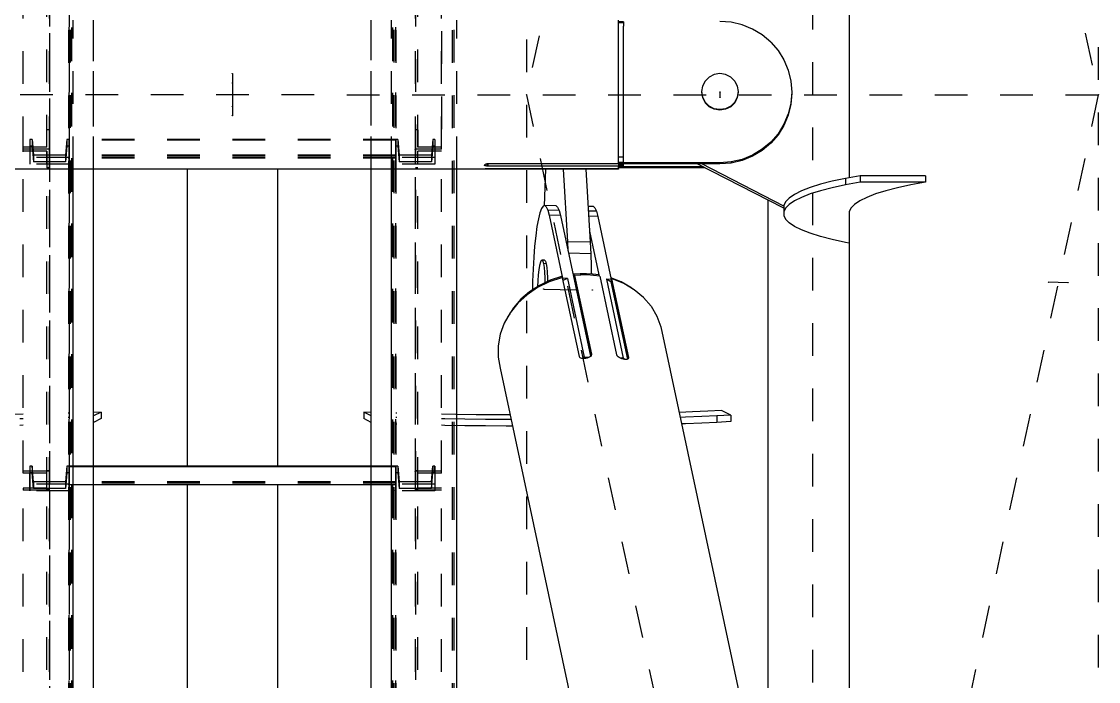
# Model space of a CAD drawing. Header units: millimetres. Extents: x 149919 to 150445, y 136651 to 136866.
# Drawn here: x 150262.218 to 150265.514, y 136814.178 to 136816.199 of the extents above; entities that cross this region are included whole.
import ezdxf

# ---------------------------------------------------------------- set-up
doc = ezdxf.new("R2010")
doc.units = ezdxf.units.MM
doc.header["$LTSCALE"] = 0.25
for name, pattern in [('CENTER', [50.8, 31.75, -6.35, 6.35, -6.35]), ('XKITLINE00', [0]), ('XKITLINE02', [4, 2, -2]), ('XKITLINE03', [6, 3, -1, 1, -1])]:
    doc.linetypes.add(name, pattern=pattern)

# ---------------------------------------------------------------- blocks, each defined once
blk = doc.blocks.new('çatıı')
at = {"color": 8, "linetype": 'CENTER'}
for p, q in [((12370, 17654.86), (12370, 16010.75)), ((12370, 17380.27), (12195, 16560.27)), ((12282.5, 16970.27), (12282.5, 16150.27)), ((12282.5, 16970.27), (12370, 16560.27)), ((12195, 16877.2), (12195, 15209.12)), ((12105, 16566.71), (12105, 16556.72)), ((12105, 16563.83), (12105, 16553.84)), ((11840, 16560.28), (12370, 16560.27)), ((12195, 16560.27), (12370, 15740.27)), ((12254.2, 16561.06), (12254.2, 16559.49)), ((12370, 16560.27), (12282.5, 16150.27)), ((12360.7, 16502.7), (12354.75, 16502.83)), ((12200.29, 16500.77), (12215.16, 16500.44))]:
    blk.add_line(p, q, dxfattribs=at)
at = {"color": 1, "linetype": 'XKITLINE03'}
for p, q in [((12049.01, 17151.1), (12049.01, 16086.72)), ((12055.02, 17151.06), (12054.99, 16090.89)), ((12154.99, 16090.89), (12154.99, 17151.06)), ((12160.99, 17151.1), (12160.99, 16086.72)), ((12049.01, 16639.12), (12049.01, 16543.56)), ((12160.99, 16543.56), (12160.99, 16639.12)), ((12049.01, 16543.56), (12049.01, 16444.97)), ((12160.99, 16444.97), (12160.99, 16543.56)), ((12055.01, 16538.99), (12055.01, 16541.03)), ((12154.99, 16540.81), (12055.01, 16540.81)), ((12154.99, 16541.03), (12154.99, 16538.99)), ((12055.01, 16439.01), (12055.01, 16441.04)), ((12154.99, 16440.83), (12055.01, 16440.83)), ((12154.99, 16441.04), (12154.99, 16439.01)), ((12049.01, 16439.16), (12049.01, 16343.59)), ((12160.99, 16343.59), (12160.99, 16439.16))]:
    blk.add_line(p, q, dxfattribs=at)
at = {"color": 116, "linetype": 'XKITLINE02', "true_color": 0x136734}
for p, q in [((12054.93, 16090.06), (12054.93, 17150.18)), ((12054.99, 16090.89), (12055.02, 17151.06)), ((12055, 16090.52), (12055.03, 17150.7)), ((12055.46, 16090.12), (12055.46, 17150.24)), ((12055.84, 16090.86), (12055.87, 17151.04)), ((12055.85, 16090.55), (12055.88, 17150.73)), ((12062.49, 16090.89), (12062.52, 17151.06)), ((12062.49, 16090.87), (12062.52, 17150.72)), ((12062.5, 16090.54), (12062.53, 17150.72)), ((12147.49, 16090.87), (12147.49, 17150.72)), ((12154.14, 16090.86), (12154.14, 17151.04)), ((12154.14, 16090.55), (12154.14, 17150.72)), ((12154.54, 16090.12), (12154.54, 17150.24)), ((12154.99, 16090.89), (12154.99, 17151.06)), ((12154.99, 16090.52), (12154.99, 17150.7)), ((12155.07, 16090.06), (12155.07, 17150.18)), ((12172.31, 16090.06), (12172.31, 17150.18)), ((12172.84, 16090.12), (12172.84, 17150.24)), ((12048.21, 16544.15), (12048.21, 16645.03)), ((12049.01, 16543.56), (12049.01, 16645.03)), ((12160.99, 16543.56), (12160.99, 16645.03)), ((12161.79, 16544.15), (12161.79, 16645.03)), ((12041.01, 16543.56), (12041.01, 16639.71)), ((12168.99, 16543.56), (12168.99, 16639.71)), ((12168.99, 16639.71), (12168.99, 16544.15)), ((12056.31, 16537.43), (12056.31, 16583.12)), ((12062.51, 16537.43), (12062.51, 16583.12)), ((12147.49, 16537.43), (12147.49, 16583.12)), ((12153.69, 16537.43), (12153.69, 16583.12)), ((12173.69, 16537.43), (12173.69, 16583.12)), ((12049.01, 16549.46), (12048.21, 16549.46)), ((12161.79, 16549.46), (12160.99, 16549.46)), ((12161.79, 16549.46), (12161.79, 16544.15)), ((12043.01, 16546.53), (12043.01, 16544.49)), ((12043.69, 16546.53), (12043.01, 16546.53)), ((12043.01, 16546.53), (12043.01, 16541.03)), ((12043.69, 16546.53), (12043.69, 16544.49)), ((12043.69, 16546.53), (12044.08, 16541.73)), ((12054.33, 16546.53), (12053.95, 16541.73)), ((12054.33, 16546.53), (12054.33, 16544.49)), ((12055.01, 16546.53), (12054.33, 16546.53)), ((12154.99, 16546.53), (12055.01, 16546.53)), ((12055.01, 16540.81), (12055.01, 16546.53)), ((12055.01, 16546.53), (12055.01, 16544.49)), ((12055.01, 16546.53), (12055.01, 16541.03)), ((12154.99, 16546.51), (12055.01, 16546.51)), ((12154.99, 16546.32), (12055.01, 16546.32)), ((12154.99, 16546.31), (12055.01, 16546.31)), ((12154.99, 16540.81), (12154.99, 16546.53)), ((12154.99, 16546.53), (12154.99, 16541.03)), ((12155.67, 16546.53), (12154.99, 16546.53)), ((12154.99, 16546.53), (12154.99, 16544.49)), ((12155.67, 16546.53), (12156.06, 16541.73)), ((12155.67, 16546.53), (12155.67, 16544.49)), ((12166.31, 16546.53), (12165.93, 16541.73)), ((12166.99, 16546.53), (12166.31, 16546.53)), ((12166.31, 16546.53), (12166.31, 16544.49)), ((12166.99, 16546.53), (12166.99, 16541.03)), ((12166.99, 16546.53), (12166.99, 16544.49)), ((12048.21, 16544.15), (12041.01, 16544.15)), ((12041.01, 16542.8), (12041.01, 16543.56)), ((12049.01, 16543.56), (12041.01, 16543.56)), ((12049.01, 16543.56), (12041.01, 16543.56)), ((12048.21, 16542.99), (12041.01, 16542.99)), ((12041.01, 16444.4), (12041.01, 16542.99)), ((12043.69, 16544.49), (12043.01, 16544.49)), ((12043.01, 16544.49), (12043.01, 16538.99)), ((12043.69, 16544.49), (12044.08, 16539.69)), ((12044.08, 16541.73), (12044.08, 16539.69)), ((12053.95, 16541.73), (12044.08, 16541.73)), ((12048.21, 16542.99), (12048.21, 16537.84)), ((12048.21, 16439.24), (12048.21, 16542.99)), ((12049.01, 16537.84), (12049.01, 16543.56)), ((12049.01, 16439.24), (12049.01, 16542.8)), ((12054.33, 16544.49), (12053.95, 16539.69)), ((12053.95, 16541.73), (12053.95, 16539.69)), ((12055.01, 16544.49), (12054.33, 16544.49)), ((12055.01, 16544.49), (12055.01, 16538.99)), ((12154.99, 16541.71), (12055.01, 16541.71)), ((12154.99, 16541.53), (12055.01, 16541.53)), ((12154.99, 16544.49), (12154.99, 16538.99)), ((12155.67, 16544.49), (12154.99, 16544.49)), ((12155.67, 16544.49), (12156.06, 16539.69)), ((12165.93, 16541.73), (12156.06, 16541.73)), ((12156.06, 16541.73), (12156.06, 16539.69)), ((12160.99, 16439.24), (12160.99, 16543.56)), ((12168.99, 16543.56), (12160.99, 16543.56)), ((12168.99, 16543.56), (12160.99, 16543.56)), ((12168.99, 16544.15), (12161.79, 16544.15)), ((12161.79, 16439.24), (12161.79, 16542.99)), ((12168.99, 16542.99), (12161.79, 16542.99)), ((12166.31, 16544.49), (12165.93, 16539.69)), ((12165.93, 16541.73), (12165.93, 16539.69)), ((12166.99, 16544.49), (12166.31, 16544.49)), ((12166.99, 16544.49), (12166.99, 16538.99)), ((12168.99, 16444.4), (12168.99, 16543.56)), ((12043.01, 16541.03), (12043.01, 16538.99)), ((12055.01, 16541.03), (12043.01, 16541.03)), ((12055.01, 16538.99), (12043.01, 16538.99)), ((12053.95, 16539.69), (12044.08, 16539.69)), ((12154.99, 16541.03), (12055.01, 16541.03)), ((12055.01, 16541.03), (12055.01, 16538.99)), ((12154.99, 16540.81), (12055.01, 16540.81)), ((12166.99, 16541.03), (12154.99, 16541.03)), ((12154.99, 16541.03), (12154.99, 16538.99)), ((12166.99, 16538.99), (12154.99, 16538.99)), ((12165.93, 16539.69), (12156.06, 16539.69)), ((12166.99, 16541.03), (12166.99, 16538.99)), ((12049.01, 16537.84), (12048.21, 16537.84)), ((12161.79, 16537.84), (12160.99, 16537.84)), ((12043.01, 16446.54), (12043.01, 16444.5)), ((12043.69, 16446.54), (12043.01, 16446.54)), ((12043.01, 16446.54), (12043.01, 16441.04)), ((12043.69, 16446.54), (12043.69, 16444.5)), ((12044.08, 16441.74), (12043.69, 16446.54)), ((12054.33, 16446.54), (12053.95, 16441.74)), ((12054.33, 16446.54), (12054.33, 16444.5)), ((12055.01, 16446.54), (12054.33, 16446.54)), ((12062.51, 16446.54), (12055.01, 16446.54)), ((12055.01, 16440.83), (12055.01, 16446.54)), ((12055.01, 16446.54), (12055.01, 16444.5)), ((12055.01, 16446.54), (12055.01, 16441.04)), ((12062.51, 16446.53), (12055.01, 16446.53)), ((12062.51, 16446.34), (12055.01, 16446.34)), ((12062.51, 16446.33), (12055.01, 16446.33)), ((12154.99, 16446.54), (12147.49, 16446.54)), ((12154.99, 16446.53), (12147.49, 16446.53)), ((12154.99, 16446.34), (12147.49, 16446.34)), ((12154.99, 16446.33), (12147.49, 16446.33)), ((12154.99, 16440.83), (12154.99, 16446.54)), ((12154.99, 16446.54), (12154.99, 16441.04)), ((12155.67, 16446.54), (12154.99, 16446.54)), ((12154.99, 16446.54), (12154.99, 16444.5)), ((12155.67, 16446.54), (12156.06, 16441.74)), ((12155.67, 16446.54), (12155.67, 16444.5)), ((12165.93, 16441.74), (12166.31, 16446.54)), ((12166.99, 16446.54), (12166.31, 16446.54)), ((12166.31, 16446.54), (12166.31, 16444.5)), ((12166.99, 16446.54), (12166.99, 16441.04)), ((12166.99, 16444.4), (12166.99, 16446.54)), ((12049.01, 16444.97), (12041.01, 16444.97)), ((12048.21, 16444.4), (12041.01, 16444.4)), ((12043.69, 16444.5), (12043.01, 16444.5)), ((12043.01, 16439.01), (12043.01, 16444.5)), ((12044.08, 16439.71), (12043.69, 16444.5)), ((12049.01, 16445.06), (12048.21, 16445.06)), ((12048.21, 16439.75), (12048.21, 16445.06)), ((12048.21, 16344.18), (12048.21, 16445.06)), ((12049.01, 16439.16), (12049.01, 16445.06)), ((12049.01, 16343.59), (12049.01, 16445.06)), ((12054.33, 16444.5), (12053.95, 16439.71)), ((12055.01, 16444.5), (12054.33, 16444.5)), ((12055.01, 16444.5), (12055.01, 16439.01)), ((12154.99, 16444.5), (12154.99, 16439.01)), ((12155.67, 16444.5), (12154.99, 16444.5)), ((12155.67, 16444.5), (12156.06, 16439.71)), ((12160.99, 16343.59), (12160.99, 16445.06)), ((12161.79, 16445.06), (12160.99, 16445.06)), ((12168.99, 16444.97), (12160.99, 16444.97)), ((12161.79, 16344.18), (12161.79, 16445.06)), ((12168.99, 16444.4), (12161.79, 16444.4)), ((12165.93, 16439.71), (12166.31, 16444.5)), ((12166.99, 16444.5), (12166.31, 16444.5)), ((12166.99, 16444.4), (12166.99, 16439.01)), ((12048.21, 16439.75), (12041.01, 16439.75)), ((12041.01, 16439.75), (12041.01, 16439.16)), ((12041.01, 16343.59), (12041.01, 16439.75)), ((12043.01, 16441.04), (12043.01, 16439.01)), ((12055.01, 16441.04), (12043.01, 16441.04)), ((12044.08, 16441.74), (12044.08, 16439.71)), ((12053.95, 16441.74), (12044.08, 16441.74)), ((12053.95, 16439.71), (12044.08, 16439.71)), ((12053.95, 16441.74), (12053.95, 16439.71)), ((12154.99, 16441.72), (12055.01, 16441.72)), ((12154.99, 16441.55), (12055.01, 16441.55)), ((12154.99, 16441.04), (12055.01, 16441.04)), ((12055.01, 16441.04), (12055.01, 16439.01)), ((12062.51, 16440.83), (12055.01, 16440.83)), ((12154.99, 16440.83), (12147.49, 16440.83)), ((12166.99, 16441.04), (12154.99, 16441.04)), ((12154.99, 16441.04), (12154.99, 16439.01)), ((12165.93, 16441.74), (12156.06, 16441.74)), ((12156.06, 16441.74), (12156.06, 16439.71)), ((12165.93, 16439.71), (12156.06, 16439.71)), ((12168.99, 16439.75), (12161.79, 16439.75)), ((12165.93, 16441.74), (12165.93, 16439.71)), ((12166.99, 16441.04), (12166.99, 16439.01)), ((12168.99, 16343.59), (12168.99, 16439.75)), ((12049.01, 16439.16), (12041.01, 16439.16)), ((12055.01, 16439.01), (12043.01, 16439.01)), ((12049.01, 16439.24), (12048.21, 16439.24)), ((12166.99, 16439.01), (12154.99, 16439.01)), ((12161.79, 16439.24), (12160.99, 16439.24)), ((12168.99, 16439.16), (12160.99, 16439.16))]:
    blk.add_line(p, q, dxfattribs=at)
at = {"color": 8, "linetype": 'XKITLINE00'}
for p, q in [((12293.8, 16590.16), (12293.8, 16534.85)), ((12223.2, 16574.99), (12223.2, 16583.07)), ((12224.7, 16582.61), (12223.2, 16582.61)), ((12224.7, 16582.22), (12223.2, 16582.22)), ((12224.7, 16582.61), (12224.7, 16582.22)), ((12224.7, 16582.22), (12224.7, 16581.26)), ((12224.7, 16539.55), (12224.7, 16581.26)), ((12257.64, 16582.46), (12254.2, 16582.72)), ((12260.99, 16581.66), (12257.64, 16582.46)), ((12264.18, 16580.36), (12260.99, 16581.66)), ((12267.13, 16578.59), (12264.18, 16580.36)), ((12269.75, 16576.38), (12267.13, 16578.59)), ((12223.2, 16539.09), (12223.2, 16574.99)), ((12269.75, 16576.38), (12271.99, 16573.79)), ((12271.99, 16573.79), (12273.8, 16570.9)), ((12273.8, 16570.9), (12275.12, 16567.76)), ((12250.9, 16565.66), (12249.66, 16564.44)), ((12252.46, 16566.45), (12250.9, 16565.66)), ((12254.2, 16566.72), (12252.46, 16566.45)), ((12255.93, 16566.45), (12254.2, 16566.72)), ((12257.49, 16565.66), (12255.93, 16566.45)), ((12258.73, 16564.44), (12257.49, 16565.66)), ((12275.12, 16567.76), (12275.92, 16564.45)), ((12248.87, 16562.91), (12248.6, 16561.2)), ((12249.66, 16564.44), (12248.87, 16562.91)), ((12258.73, 16564.44), (12259.52, 16562.91)), ((12259.52, 16562.91), (12259.8, 16561.2)), ((12275.92, 16564.45), (12276.2, 16561.06)), ((12248.6, 16561.2), (12248.6, 16561.06)), ((12248.6, 16561.2), (12248.87, 16559.5)), ((12248.6, 16561.06), (12248.87, 16559.36)), ((12248.87, 16559.5), (12249.66, 16557.96)), ((12248.87, 16559.36), (12249.66, 16557.82)), ((12250.9, 16556.74), (12249.66, 16557.96)), ((12258.73, 16557.96), (12257.49, 16556.74)), ((12259.52, 16559.5), (12258.73, 16557.96)), ((12259.52, 16559.36), (12258.73, 16557.82)), ((12259.8, 16561.2), (12259.52, 16559.5)), ((12259.8, 16561.06), (12259.52, 16559.36)), ((12259.8, 16561.2), (12259.8, 16561.06)), ((12276.2, 16561.06), (12275.92, 16557.68)), ((12276.2, 16560.71), (12275.92, 16557.33)), ((12276.2, 16561.06), (12276.2, 16560.71)), ((12250.9, 16556.6), (12249.66, 16557.82)), ((12252.46, 16555.96), (12250.9, 16556.74)), ((12252.46, 16555.82), (12250.9, 16556.6)), ((12254.2, 16555.69), (12252.46, 16555.96)), ((12254.2, 16555.55), (12252.46, 16555.82)), ((12255.93, 16555.96), (12254.2, 16555.69)), ((12255.93, 16555.82), (12254.2, 16555.55)), ((12254.2, 16555.69), (12254.2, 16555.55)), ((12257.49, 16556.74), (12255.93, 16555.96)), ((12257.49, 16556.6), (12255.93, 16555.82)), ((12258.73, 16557.82), (12257.49, 16556.6)), ((12275.92, 16557.68), (12275.12, 16554.37)), ((12275.92, 16557.33), (12275.12, 16554.02)), ((12275.12, 16554.37), (12273.8, 16551.23)), ((12275.12, 16554.02), (12273.8, 16550.88)), ((12271.99, 16548.33), (12269.75, 16545.75)), ((12273.8, 16551.23), (12271.99, 16548.33)), ((12273.8, 16550.88), (12271.99, 16547.98)), ((12269.75, 16545.75), (12267.13, 16543.54)), ((12269.75, 16545.4), (12267.13, 16543.19)), ((12271.99, 16547.98), (12269.75, 16545.4)), ((12264.18, 16541.77), (12260.99, 16540.47)), ((12267.13, 16543.54), (12264.18, 16541.77)), ((12267.13, 16543.19), (12264.18, 16541.42)), ((12182.19, 16538.82), (12182.11, 16538.74)), ((12182.11, 16538.74), (12182.11, 16538.65)), ((12182.19, 16538.57), (12182.11, 16538.65)), ((12182.36, 16538.93), (12182.19, 16538.82)), ((12182.36, 16538.51), (12182.19, 16538.57)), ((12182.6, 16539.02), (12182.36, 16538.93)), ((12182.6, 16538.45), (12182.36, 16538.51)), ((12182.89, 16539.07), (12182.6, 16539.02)), ((12182.89, 16538.42), (12182.6, 16538.45)), ((12183.2, 16539.09), (12182.89, 16539.07)), ((12182.89, 16539.07), (12182.89, 16538.42)), ((12183.2, 16538.41), (12182.89, 16538.42)), ((12223.2, 16539.09), (12183.2, 16539.09)), ((12183.2, 16539.09), (12183.2, 16539.05)), ((12254.2, 16539.05), (12183.2, 16539.05)), ((12183.2, 16539.04), (12183.2, 16538.41)), ((12223.2, 16538.41), (12183.2, 16538.41)), ((12224.7, 16541.15), (12223.2, 16541.15)), ((12224.7, 16539.55), (12223.2, 16539.55)), ((12254.2, 16539.41), (12223.2, 16539.41)), ((12223.2, 16539.04), (12223.2, 16538.41)), ((12223.2, 16539.04), (12223.2, 16538.82)), ((12224.7, 16538.82), (12223.2, 16538.82)), ((12224.7, 16538.51), (12223.2, 16538.51)), ((12223.2, 16537.56), (12223.2, 16538.41)), ((12224.7, 16537.98), (12224.7, 16539.04)), ((12248.98, 16538.18), (12224.7, 16538.18)), ((12273.76, 16525.48), (12247.27, 16539.05)), ((12273.76, 16526.18), (12248.64, 16539.05)), ((12257.64, 16539.67), (12254.2, 16539.41)), ((12254.2, 16539.41), (12254.2, 16539.05)), ((12257.64, 16539.32), (12254.2, 16539.05)), ((12260.99, 16540.47), (12257.64, 16539.67)), ((12260.99, 16540.11), (12257.64, 16539.32)), ((12257.64, 16539.67), (12257.64, 16539.32)), ((12264.18, 16541.42), (12260.99, 16540.11)), ((12182.19, 16537.43), (12027.8, 16537.43)), ((12091.2, 16537.43), (12091.2, 16446.54)), ((12118.8, 16537.43), (12118.8, 16446.54)), ((12182.19, 16537.51), (12182.11, 16537.48)), ((12182.11, 16537.48), (12182.11, 16537.45)), ((12182.19, 16537.43), (12182.11, 16537.45)), ((12182.36, 16537.53), (12182.19, 16537.51)), ((12182.36, 16537.45), (12182.19, 16537.43)), ((12182.6, 16537.55), (12182.36, 16537.53)), ((12182.6, 16537.47), (12182.36, 16537.45)), ((12182.89, 16537.56), (12182.6, 16537.55)), ((12182.89, 16537.48), (12182.6, 16537.47)), ((12182.89, 16537.56), (12182.89, 16537.48)), ((12183.2, 16537.56), (12182.89, 16537.56)), ((12183.2, 16537.48), (12182.89, 16537.48)), ((12183.2, 16537.56), (12183.2, 16537.48)), ((12223.2, 16537.56), (12183.2, 16537.56)), ((12223.2, 16537.48), (12183.2, 16537.48)), ((12200.78, 16537.48), (12200.46, 16526.28)), ((12206.23, 16537.48), (12207.57, 16515.24)), ((12213.16, 16537.48), (12214.51, 16515.08)), ((12224.7, 16538.09), (12223.2, 16538.09)), ((12224.7, 16537.98), (12223.2, 16537.98)), ((12249.67, 16537.83), (12223.2, 16537.83)), ((12223.2, 16537.56), (12223.2, 16537.48)), ((12297.11, 16535.46), (12292.65, 16534.64)), ((12297.11, 16535.46), (12297.11, 16533.49)), ((12317.11, 16535.46), (12297.11, 16535.46)), ((12317.11, 16535.46), (12317.11, 16533.49)), ((12281.83, 16531.83), (12279.18, 16530.8)), ((12284.98, 16532.82), (12281.83, 16531.83)), ((12288.59, 16533.76), (12284.98, 16532.82)), ((12288.59, 16531.79), (12284.98, 16530.85)), ((12292.65, 16534.64), (12288.59, 16533.76)), ((12292.65, 16532.67), (12288.59, 16531.79)), ((12292.65, 16534.64), (12292.65, 16532.67)), ((12297.11, 16533.49), (12292.65, 16532.67)), ((12317.11, 16533.49), (12297.11, 16533.49)), ((12308.59, 16531.79), (12304.98, 16530.85)), ((12312.65, 16532.67), (12308.59, 16531.79)), ((12317.11, 16533.49), (12312.65, 16532.67)), ((12275.4, 16528.63), (12274.31, 16527.51)), ((12277.03, 16529.73), (12275.4, 16528.63)), ((12279.18, 16530.8), (12277.03, 16529.73)), ((12279.18, 16528.83), (12277.03, 16527.76)), ((12281.83, 16529.86), (12279.18, 16528.83)), ((12284.98, 16530.85), (12281.83, 16529.86)), ((12299.18, 16528.83), (12297.03, 16527.76)), ((12301.83, 16529.86), (12299.18, 16528.83)), ((12304.98, 16530.85), (12301.83, 16529.86)), ((12199.6, 16525.4), (12199.11, 16524.07)), ((12200.09, 16526.15), (12199.6, 16525.4)), ((12200.59, 16526.33), (12200.09, 16526.15)), ((12204.06, 16526.25), (12200.59, 16526.33)), ((12201.06, 16525.91), (12200.59, 16526.33)), ((12201.06, 16525.91), (12201.51, 16524.91)), ((12204.53, 16525.83), (12204.06, 16526.25)), ((12204.53, 16525.83), (12204.98, 16524.83)), ((12215.46, 16525.99), (12213.85, 16526.03)), ((12215.93, 16525.58), (12215.46, 16525.99)), ((12215.93, 16525.58), (12216.38, 16524.58)), ((12268.91, 16527.97), (12268.91, 16226.85)), ((12274.31, 16527.51), (12273.76, 16526.38)), ((12273.76, 16526.38), (12273.76, 16524.42)), ((12274.31, 16525.54), (12273.76, 16524.42)), ((12275.4, 16526.66), (12274.31, 16525.54)), ((12277.03, 16527.76), (12275.4, 16526.66)), ((12294.31, 16525.54), (12293.76, 16524.42)), ((12295.4, 16526.66), (12294.31, 16525.54)), ((12297.03, 16527.76), (12295.4, 16526.66)), ((12198.65, 16522.21), (12198.21, 16519.86)), ((12199.11, 16524.07), (12198.65, 16522.21)), ((12204.98, 16524.83), (12201.51, 16524.91)), ((12201.51, 16524.91), (12201.92, 16523.35)), ((12205.39, 16523.28), (12201.92, 16523.35)), ((12201.92, 16523.35), (12206.04, 16504.04)), ((12204.98, 16524.83), (12205.39, 16523.28)), ((12205.39, 16523.28), (12214.59, 16480.18)), ((12216.38, 16524.58), (12213.93, 16524.63)), ((12216.79, 16523.02), (12214.02, 16523.08)), ((12216.38, 16524.58), (12216.79, 16523.02)), ((12216.79, 16523.02), (12220.91, 16503.71)), ((12273.76, 16524.42), (12273.76, 16523.28)), ((12273.76, 16523.28), (12274.31, 16522.15)), ((12274.31, 16522.15), (12275.4, 16521.03)), ((12293.76, 16524.42), (12293.76, 16523.28)), ((12293.76, 16523.28), (12293.8, 16523.22)), ((12293.8, 16524.48), (12293.8, 16010.75)), ((12198.21, 16519.86), (12197.82, 16517.08)), ((12214.3, 16518.53), (12217.16, 16505.1)), ((12277.03, 16519.94), (12275.4, 16521.03)), ((12279.18, 16518.87), (12277.03, 16519.94)), ((12281.83, 16517.84), (12279.18, 16518.87)), ((12197.82, 16517.08), (12197.49, 16513.93)), ((12214.51, 16515.08), (12207.57, 16515.24)), ((12207.57, 16515.24), (12207.7, 16512.48)), ((12214.51, 16515.08), (12214.67, 16511.55)), ((12284.98, 16516.84), (12281.83, 16517.84)), ((12288.59, 16515.91), (12284.98, 16516.84)), ((12292.65, 16515.02), (12288.59, 16515.91)), ((12197.49, 16513.93), (12197.21, 16510.5)), ((12293.8, 16514.81), (12292.65, 16515.02)), ((12197.21, 16510.5), (12197, 16506.87)), ((12199.24, 16508.96), (12198.99, 16508)), ((12199.5, 16509.51), (12199.24, 16508.96)), ((12199.76, 16509.63), (12199.5, 16509.51)), ((12200.55, 16509.61), (12199.76, 16509.63)), ((12199.76, 16509.63), (12200, 16509.3)), ((12200, 16509.3), (12200.22, 16508.54)), ((12201.02, 16508.52), (12200.22, 16508.54)), ((12200.22, 16508.54), (12200.41, 16507.39)), ((12200.55, 16509.61), (12200.8, 16509.28)), ((12200.8, 16509.28), (12201.02, 16508.52)), ((12201.02, 16508.52), (12201.2, 16507.38)), ((12214.67, 16511.55), (12207.86, 16511.7)), ((12214.67, 16511.55), (12214.77, 16507.77)), ((12197, 16506.87), (12196.86, 16503.13)), ((12198.77, 16506.68), (12198.59, 16505.07)), ((12198.99, 16508), (12198.77, 16506.68)), ((12200.41, 16507.39), (12200.55, 16505.92)), ((12200.55, 16505.92), (12200.64, 16504.19)), ((12201.2, 16507.38), (12201.34, 16505.9)), ((12201.34, 16505.9), (12201.43, 16504.17)), ((12209.44, 16505.27), (12209.38, 16504.6)), ((12211.38, 16505.43), (12209.44, 16505.27)), ((12209.44, 16505.27), (12209.64, 16504.3)), ((12213.33, 16505.45), (12211.38, 16505.43)), ((12211.38, 16505.43), (12211.48, 16505)), ((12215.26, 16505.34), (12213.33, 16505.45)), ((12214.77, 16507.77), (12214.77, 16505.37)), ((12217.17, 16505.09), (12215.26, 16505.34)), ((12215.26, 16505.34), (12215.35, 16504.94)), ((12196.86, 16503.13), (12196.82, 16500.48)), ((12198.45, 16503.23), (12198.37, 16501.49)), ((12201.94, 16502.93), (12198.4, 16501.18)), ((12198.59, 16505.07), (12198.45, 16503.23)), ((12202.23, 16503.44), (12198.97, 16501.88)), ((12200.64, 16504.19), (12200.66, 16502.69)), ((12201.43, 16504.17), (12201.45, 16503.06)), ((12205.71, 16504.18), (12201.94, 16502.93)), ((12205.7, 16504.57), (12202.23, 16503.44)), ((12202.23, 16503.44), (12202.31, 16503.06)), ((12205.7, 16504.57), (12205.78, 16504.2)), ((12205.96, 16504.23), (12205.71, 16504.18)), ((12205.96, 16504.23), (12211.12, 16480.09)), ((12206.04, 16504.04), (12206.03, 16503.91)), ((12207.5, 16504.01), (12206.04, 16504.04)), ((12207.5, 16504.01), (12206.15, 16503.37)), ((12207.5, 16504.01), (12212.66, 16479.86)), ((12209.64, 16504.3), (12209.58, 16503.64)), ((12209.7, 16504.92), (12209.6, 16503.87)), ((12209.6, 16503.87), (12214.65, 16480.24)), ((12213.59, 16505.1), (12209.7, 16504.92)), ((12209.7, 16504.92), (12214.86, 16480.77)), ((12217.43, 16504.74), (12213.59, 16505.1)), ((12217.17, 16505.09), (12217.24, 16504.76)), ((12217.43, 16504.74), (12222.59, 16480.6)), ((12219.46, 16503.74), (12224.61, 16479.6)), ((12220.91, 16503.71), (12219.46, 16503.74)), ((12220.84, 16502.96), (12219.46, 16503.74)), ((12224.01, 16502.95), (12220.81, 16504.22)), ((12220.91, 16503.71), (12220.84, 16502.96)), ((12220.84, 16502.96), (12225.9, 16479.29)), ((12220.9, 16503.59), (12220.97, 16503.27)), ((12220.97, 16503.27), (12220.91, 16502.64)), ((12221.03, 16503.9), (12220.93, 16502.82)), ((12220.93, 16502.82), (12225.95, 16479.31)), ((12221.03, 16503.9), (12226.18, 16479.75)), ((12221.27, 16503.84), (12221.03, 16503.9)), ((12224.8, 16502.42), (12221.27, 16503.84)), ((12226.97, 16501.26), (12224.01, 16502.95)), ((12224.01, 16502.95), (12224.06, 16502.72)), ((12228, 16500.52), (12224.8, 16502.42)), ((12195.18, 16498.98), (12192.37, 16496.39)), ((12195.97, 16499.92), (12193.31, 16497.62)), ((12198.4, 16501.18), (12195.18, 16498.98)), ((12198.97, 16501.88), (12195.97, 16499.92)), ((12227.58, 16500.77), (12226.97, 16501.26)), ((12230.79, 16498.19), (12228, 16500.52)), ((12192.37, 16496.39), (12190.02, 16493.46)), ((12193.31, 16497.62), (12191.04, 16495.01)), ((12230.79, 16498.19), (12233.11, 16495.48)), ((12233.11, 16495.48), (12234.89, 16492.46)), ((12190.02, 16493.46), (12188.21, 16490.27)), ((12189.21, 16492.16), (12188.96, 16491.58)), ((12189.86, 16493.17), (12189.21, 16492.16)), ((12191.04, 16495.01), (12190.13, 16493.58)), ((12234.89, 16492.46), (12236.1, 16489.2)), ((12188.21, 16490.27), (12186.97, 16486.9)), ((12236.1, 16489.2), (12268.91, 16335.51)), ((12186.97, 16486.9), (12186.34, 16483.42)), ((12186.34, 16483.42), (12186.32, 16479.94)), ((12186.32, 16479.94), (12186.93, 16476.53)), ((12211.12, 16480.09), (12211.2, 16479.9)), ((12211.38, 16479.73), (12211.2, 16479.9)), ((12211.64, 16479.61), (12211.38, 16479.73)), ((12211.97, 16479.52), (12211.64, 16479.61)), ((12212.66, 16479.86), (12211.94, 16479.53)), ((12212.35, 16479.48), (12211.97, 16479.52)), ((12212.76, 16479.49), (12212.35, 16479.48)), ((12214.07, 16479.83), (12212.66, 16479.86)), ((12213.18, 16479.54), (12212.76, 16479.49)), ((12213.59, 16479.64), (12213.18, 16479.54)), ((12213.97, 16479.78), (12213.59, 16479.64)), ((12214.3, 16479.95), (12213.97, 16479.78)), ((12214.57, 16480.15), (12214.3, 16479.95)), ((12214.75, 16480.36), (12214.57, 16480.15)), ((12214.83, 16480.53), (12214.75, 16480.36)), ((12214.85, 16480.57), (12214.83, 16480.53)), ((12214.86, 16480.77), (12214.85, 16480.57)), ((12222.59, 16480.6), (12222.68, 16480.4)), ((12222.68, 16480.4), (12222.71, 16480.36)), ((12222.71, 16480.36), (12222.85, 16480.18)), ((12223.1, 16479.96), (12222.85, 16480.18)), ((12223.41, 16479.75), (12223.1, 16479.96)), ((12223.78, 16479.56), (12223.41, 16479.75)), ((12224.61, 16479.6), (12223.67, 16479.62)), ((12224.17, 16479.41), (12223.78, 16479.56)), ((12224.58, 16479.29), (12224.17, 16479.41)), ((12224.97, 16479.22), (12224.58, 16479.29)), ((12225.34, 16479.19), (12224.61, 16479.6)), ((12225.34, 16479.19), (12224.97, 16479.22)), ((12225.66, 16479.22), (12225.34, 16479.19)), ((12225.91, 16479.29), (12225.66, 16479.22)), ((12226.09, 16479.41), (12225.91, 16479.29)), ((12226.18, 16479.56), (12226.09, 16479.41)), ((12226.18, 16479.75), (12226.18, 16479.56)), ((12186.93, 16476.53), (12253.6, 16164.09)), ((12041.01, 16462.42), (12036.62, 16462.35)), ((12055.01, 16462.74), (12054.73, 16462.74)), ((12064.79, 16463.09), (12062.51, 16463)), ((12064.79, 16463.09), (12062.51, 16461.92)), ((12064.79, 16463.09), (12064.79, 16461.09)), ((12147.49, 16463), (12145.2, 16463.09)), ((12147.49, 16461.92), (12145.2, 16463.09)), ((12145.2, 16463.09), (12145.2, 16461.09)), ((12155.28, 16462.74), (12154.99, 16462.74)), ((12173.37, 16462.35), (12168.99, 16462.42)), ((12179.64, 16462.27), (12173.37, 16462.35)), ((12245.85, 16463.13), (12241.7, 16462.97)), ((12250.48, 16463.35), (12245.85, 16463.13)), ((12254.71, 16463.58), (12250.48, 16463.35)), ((12257.52, 16462.15), (12254.71, 16463.58)), ((12041.01, 16461.04), (12039.93, 16461.02)), ((12055.01, 16461.4), (12054.73, 16461.39)), ((12055.01, 16459.4), (12054.73, 16459.39)), ((12064.79, 16461.09), (12062.51, 16459.92)), ((12147.49, 16459.92), (12145.2, 16461.09)), ((12155.28, 16461.39), (12154.99, 16461.4)), ((12155.28, 16459.39), (12154.99, 16459.4)), ((12170.06, 16461.02), (12168.99, 16461.04)), ((12176.18, 16460.92), (12170.06, 16461.02)), ((12182.45, 16460.84), (12176.18, 16460.92)), ((12186.02, 16462.22), (12179.64, 16462.27)), ((12188.83, 16460.79), (12182.45, 16460.84)), ((12189.98, 16462.21), (12186.02, 16462.22)), ((12190.29, 16460.79), (12188.83, 16460.79)), ((12243.66, 16461.5), (12242.03, 16461.45)), ((12243.66, 16459.5), (12242.45, 16459.46)), ((12248.66, 16461.7), (12243.66, 16461.5)), ((12248.66, 16459.7), (12243.66, 16459.5)), ((12253.29, 16461.91), (12248.66, 16461.7)), ((12253.29, 16459.92), (12248.66, 16459.7)), ((12257.52, 16462.15), (12253.29, 16461.91)), ((12253.29, 16461.91), (12253.29, 16459.92)), ((12257.52, 16460.15), (12253.29, 16459.92)), ((12257.52, 16462.15), (12257.52, 16460.15)), ((12041.01, 16459.04), (12039.93, 16459.02)), ((12170.06, 16459.02), (12168.99, 16459.04)), ((12176.18, 16458.92), (12170.06, 16459.02)), ((12182.45, 16458.84), (12176.18, 16458.92)), ((12188.83, 16458.79), (12182.45, 16458.84)), ((12190.71, 16458.79), (12188.83, 16458.79)), ((12091.2, 16440.83), (12091.2, 16346.56)), ((12118.8, 16440.83), (12118.8, 16346.56))]:
    blk.add_line(p, q, dxfattribs=at)
at = {"color": 7, "linetype": 'XKITLINE00'}
for p, q in [((12056.31, 16267.68), (12056.31, 16537.43)), ((12062.5, 16258.1), (12062.51, 16537.43)), ((12147.49, 16126.61), (12147.49, 16537.43)), ((12153.69, 16117.02), (12153.69, 16537.43)), ((12173.69, 16090.05), (12173.69, 16537.43)), ((12147.49, 16446.54), (12062.51, 16446.54)), ((12147.49, 16446.53), (12062.51, 16446.53)), ((12147.49, 16446.34), (12062.51, 16446.34)), ((12147.49, 16446.33), (12062.51, 16446.33)), ((12147.49, 16440.83), (12062.51, 16440.83))]:
    blk.add_line(p, q, dxfattribs=at)
at = {"color": 8, "linetype": 'XKITLINE00'}
for centre in [(12105, 16566.71), (12105, 16563.83), (12195, 16560.27), (12195, 16560.27), (12254.2, 16561.06), (12254.2, 16559.49), (12370, 16560.27), (12370, 16560.27), (12370, 16560.27), (12105, 16556.72), (12105, 16553.84), (12354.75, 16502.83), (12360.7, 16502.7), (12200.29, 16500.77), (12215.16, 16500.44)]:
    blk.add_circle(centre, 0.05, dxfattribs=at)
at = {"color": 1, "linetype": 'XKITLINE00'}
for centre in [(12049.01, 16543.56), (12049.01, 16543.56), (12160.99, 16543.56), (12160.99, 16543.56), (12055.01, 16541.03), (12055.01, 16540.81), (12055.01, 16538.99), (12154.99, 16541.03), (12154.99, 16540.81), (12154.99, 16538.99), (12049.01, 16444.97), (12160.99, 16444.97), (12055.01, 16441.04), (12055.01, 16440.83), (12154.99, 16441.04), (12154.99, 16440.83), (12049.01, 16439.16), (12055.01, 16439.01), (12154.99, 16439.01), (12160.99, 16439.16)]:
    blk.add_circle(centre, 0.05, dxfattribs=at)

msp = doc.modelspace()

# ---------------------------------------------------------------- block references
at = {"xscale": 0.009999943142843078, "yscale": 0.009999943142843078, "zscale": 0.009999943142843078}
msp.add_blockref('çatıı', (150141.8141, 136650.3731), dxfattribs=at)

doc.saveas('drawing.dxf')
